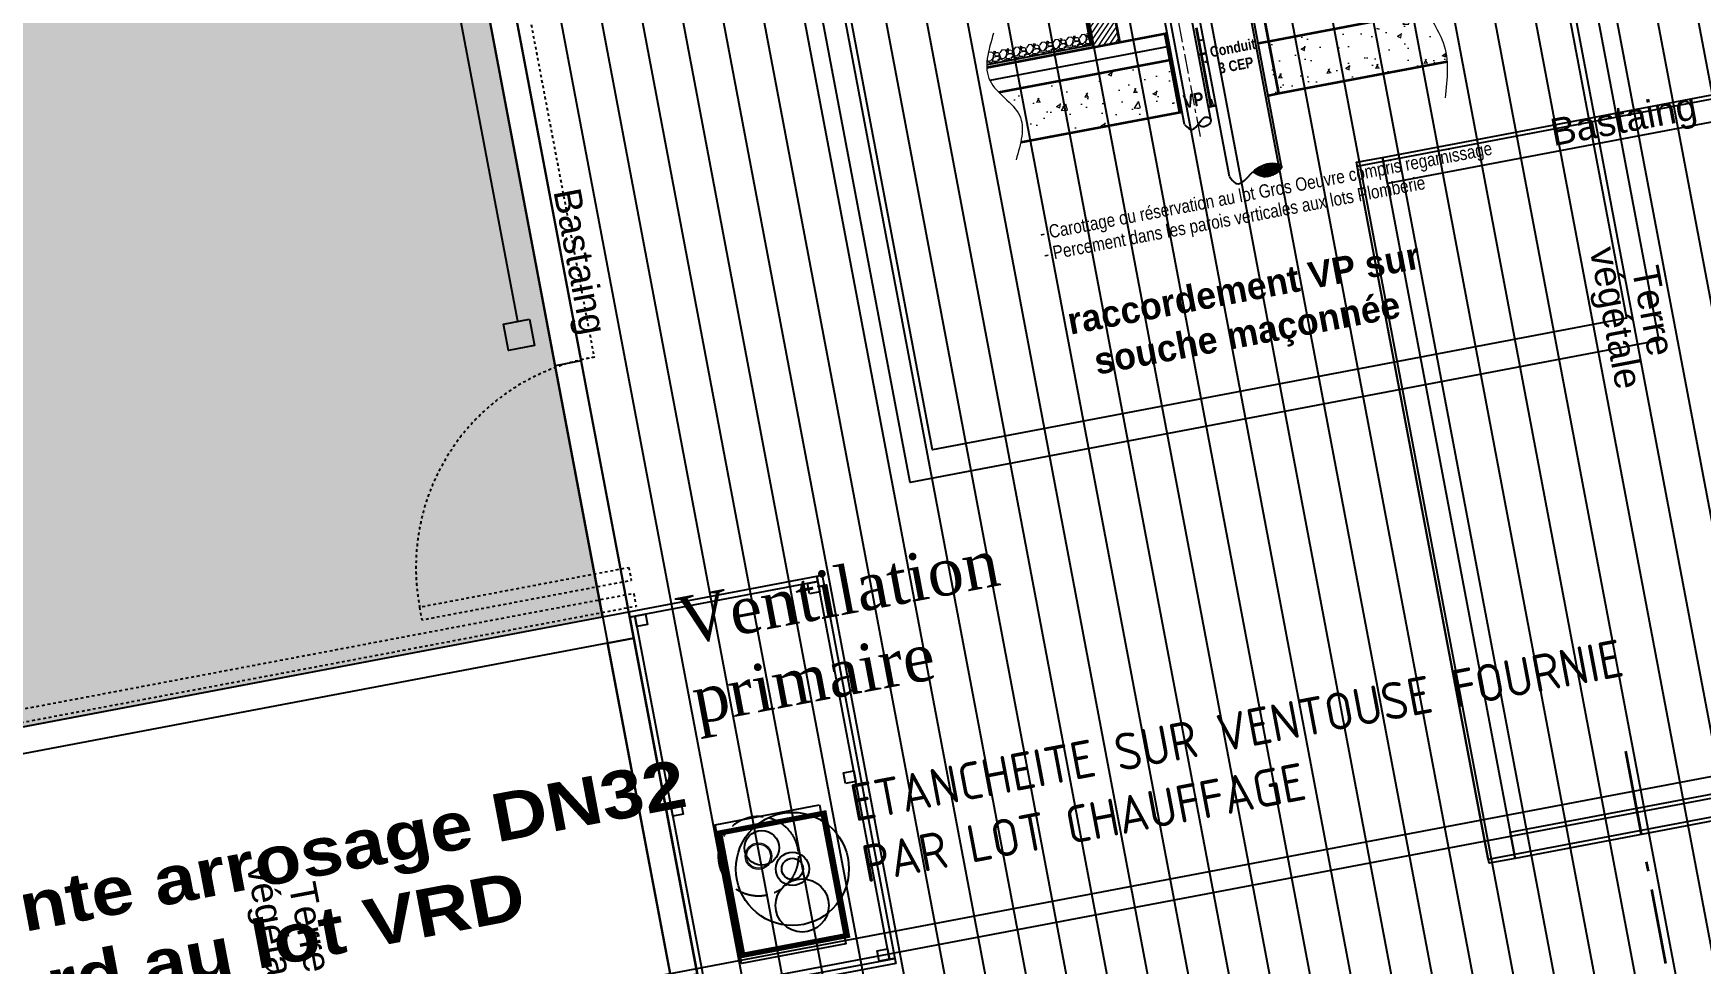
# Model space of a CAD drawing. Header units: centimetres. Extents: x 187368 to 251255, y -383447 to -322514.
# Drawn here: x 217798 to 224065, y -349579 to -346085 of the extents above; entities that cross this region are included whole.
import ezdxf
from ezdxf.enums import TextEntityAlignment as Align

# ---------------------------------------------------------------- set-up
doc = ezdxf.new("R2010")
doc.units = ezdxf.units.CM
for name, pattern in [('AXES_D7', [4, 2.5, -0.5, 0.5, -0.5]), ('prelem_euev', [2, 1.25, -0.25, 0.25, -0.25]), ('Style de ligne -1', [0.41664, 0.20828, -0.20836]), ('Style de ligne -6', [1.04164, 0.625, -0.20828, 0.06943, -0.13893])]:
    doc.linetypes.add(name, pattern=pattern)
doc.layers.get('0').update_dxf_attribs({"color": 252})
for name, color, linetype in [('3-BAT C-Niveau 2', 252, 'Continuous'), ('prlm-EAU-EF', 161, 'Continuous'), ('prlm-EAU-EUEV', 25, 'Continuous'), ('prlm-MOD-PB', 123, 'Continuous')]:
    doc.layers.add(name, color=color, linetype=linetype)
doc.layers.add('prlm-ZEROPLOT', color=254, linetype='Continuous', plot=False)
doc.styles.add('ARIAL_NARROW', font='ARIALN.TTF', dxfattribs={"height": 15})
doc.styles.add('Helvetica', font='arial.ttf')
doc.styles.add('prlm-COMIC', font='comic.ttf', dxfattribs={"height": 20})
doc.styles.add('prlm-eau-ef', font='ariblk.ttf', dxfattribs={"height": 18})
doc.styles.add('prlm-eau-euev', font='pala.ttf', dxfattribs={"height": 18})
doc.styles.get("Standard").update_dxf_attribs({"font": 'isocp.shx', "height": 100})
doc.linetypes.add('ISOLATION', pattern='A,0.00254,-2.54,[134,ltypeshp.shx,S=2.54,R=0,X=-2.54,Y=0],-5.08,[134,ltypeshp.shx,S=2.54,R=180,X=2.54,Y=0],-2.54', length=10.16254)

# ---------------------------------------------------------------- blocks, each defined once
blk = doc.blocks.new('Groupe-192-1')
at = {"linetype": 'Continuous', "flags": 128}
for points in [[(15806.1, -46162.49), (15731.67, -46176.59), (15731.3, -46174.62), (15805.73, -46160.53)], [(15853.26, -46422.25), (15804.14, -46162.86), (15806.1, -46162.49), (15855.22, -46421.88)], [(15800.54, -46167.62), (15799.79, -46163.69), (15803.72, -46162.94), (15804.47, -46166.87)], [(15779.21, -46438.31), (15769.39, -46440.17), (15719.52, -46176.85), (15729.34, -46174.99)], [(15779.21, -46438.31), (15729.34, -46174.99), (15731.31, -46174.62), (15781.18, -46437.94)], [(15778.93, -46436.84), (15633.52, -46464.38), (15584.21, -46204), (15729.62, -46176.47)], [(15719.52, -46176.85), (15721.38, -46186.68), (15595.62, -46210.49), (15593.75, -46200.67)], [(15732.44, -46180.6), (15731.7, -46176.67), (15735.63, -46175.92), (15736.37, -46179.85)], [(15643.62, -46463.99), (15633.8, -46465.85), (15583.93, -46202.53), (15593.75, -46200.67)], [(15810.55, -46218.22), (15809.8, -46214.29), (15813.73, -46213.55), (15814.48, -46217.48)], [(15742.02, -46231.2), (15741.28, -46227.27), (15745.21, -46226.52), (15745.95, -46230.45)], [(15822.66, -46282.18), (15821.92, -46278.25), (15825.85, -46277.51), (15826.59, -46281.44)], [(15754.14, -46295.16), (15753.39, -46291.23), (15757.32, -46290.49), (15758.07, -46294.42)], [(15837.05, -46358.15), (15836.3, -46354.22), (15840.23, -46353.48), (15840.98, -46357.41)], [(15768.52, -46371.13), (15767.78, -46367.2), (15771.71, -46366.45), (15772.45, -46370.38)], [(15848.92, -46423.07), (15848.17, -46419.14), (15852.1, -46418.4), (15852.85, -46422.33)], [(15855.1, -46423.94), (15781.18, -46437.94), (15780.81, -46435.97), (15854.73, -46421.97)], [(15767.53, -46430.35), (15769.39, -46440.17), (15643.62, -46463.99), (15641.76, -46454.16)], [(15780.81, -46435.97), (15780.06, -46432.04), (15783.99, -46431.3), (15784.74, -46435.23)]]:
    blk.add_lwpolyline(points, close=True, dxfattribs=at)
blk = doc.blocks.new('Groupe-221-1')
at = {"linetype": 'Continuous', "flags": 128}
for points in [[(15381.56, -46359.93), (15310.81, -46373.33), (15310.44, -46371.37), (15381.18, -46357.97)], [(15378.37, -46364.61), (15377.63, -46360.68), (15381.56, -46359.93), (15382.3, -46363.86)], [(15408.44, -46501.91), (15381.18, -46357.97), (15383.15, -46357.6), (15410.41, -46501.54)], [(15010.71, -46428.19), (15310.45, -46371.42), (15312.31, -46381.25), (15012.57, -46438.01)], [(15337.7, -46515.31), (15310.81, -46373.33), (15312.78, -46372.96), (15339.67, -46514.94)], [(15313.52, -46376.89), (15312.78, -46372.96), (15316.71, -46372.22), (15317.45, -46376.15)], [(15302.49, -46383.11), (15312.31, -46381.25), (15336.22, -46507.5), (15326.4, -46509.36)], [(15391.86, -46435.84), (15391.12, -46431.91), (15395.05, -46431.17), (15395.79, -46435.1)], [(15327.01, -46448.12), (15326.27, -46444.19), (15330.2, -46443.45), (15330.94, -46447.38)], [(15404.51, -46502.66), (15403.77, -46498.73), (15407.7, -46497.98), (15408.44, -46501.91)], [(15410.78, -46503.51), (15338.07, -46517.28), (15337.7, -46515.31), (15410.41, -46501.54)]]:
    blk.add_lwpolyline(points, close=True, dxfattribs=at)
blk = doc.blocks.new('Groupe-226-1')
at = {"linetype": 'Style de ligne -6', "lineweight": 35, "ltscale": 50.8}
blk.add_line((15685.06, -46423.7), (15700.15, -46503.52), dxfattribs=at)
blk = doc.blocks.new('Groupe-228-1')
at = {"linetype": 'Continuous', "flags": 128}
blk.add_lwpolyline([(15268.74, -46262.34), (15231.06, -46063.38), (16039.69, -45910.24), (16236.11, -46944.76), (15278.14, -47126.18), (15195.34, -46691.65)], dxfattribs=at)
blk.add_lwpolyline([(15273.16, -46261.5), (15275.02, -46271.33), (15265.2, -46273.19), (15263.34, -46263.36)], close=True, dxfattribs=at)
blk = doc.blocks.new('A$C4AA626CF')
at = {"layer": 'prlm-MOD-PB', "lineweight": 13}
h = blk.add_hatch(dxfattribs=at)
h.set_pattern_fill('ANSI31', color=0, scale=0.5, style=0)
h.set_pattern_definition([(45, (-344.5665, 738.1797), (-1.122532, 1.122532), [])])
h.paths.add_polyline_path([(-45.11, 186.59), (-45.11, 186.59), (-45.11, 185.34), (-35.11, 185.34), (-35.11, 217.79), (-45.11, 217.79)])
h.paths.add_polyline_path([(-45.11, 147.79), (-35.11, 147.79), (-35.11, 171.84), (-45.11, 171.84), (-45.11, 170.59), (-45.11, 170.59)])
h.paths.add_polyline_path([(43.49, 186.47), (38.36, 186.22), (37.35, 184.47), (36.34, 186.22), (33.49, 186.47), (33.49, 148.04), (43.49, 148.04)])
h.paths.add_polyline_path([(43.49, 218.04), (33.49, 218.04), (33.49, 186.1), (36.34, 185.85), (37.35, 184.47), (38.36, 186.22), (43.49, 186.47)])
at = {"layer": 'prlm-MOD-PB'}
h = blk.add_hatch(color=0, dxfattribs=at)
edge = h.paths.add_edge_path()
edge.add_spline(control_points=[(80.27, 147.79), (80.27, 147.79), (80.4, 148.45), (80.48, 148.79)], knot_values=[13.340226, 13.340226, 13.340226, 13.340226, 14.376006, 14.376006, 14.376006, 14.376006], degree=3, periodic=0)
edge.add_line((80.48, 148.79), (44.49, 148.79))
edge.add_line((44.49, 148.79), (44.49, 157.79))
edge.add_line((44.49, 157.79), (43.49, 157.79))
edge.add_line((43.49, 157.79), (43.49, 147.79))
edge.add_line((43.49, 147.79), (80.27, 147.79))
edge = h.paths.add_edge_path()
edge.add_spline(control_points=[(-85.77, 148.79), (-85.84, 148.45), (-85.91, 148.12), (-85.96, 147.79)], knot_values=[11.371704, 11.371704, 11.371704, 11.371704, 12.418282, 12.418282, 12.418282, 12.418282], degree=3, periodic=0)
edge.add_line((-85.96, 147.79), (-45.11, 147.79))
edge.add_line((-45.11, 147.79), (-45.11, 157.79))
edge.add_line((-45.11, 157.79), (-46.11, 157.79))
edge.add_line((-46.11, 157.79), (-46.11, 148.79))
edge.add_line((-46.11, 148.79), (-85.77, 148.79))
at = {"layer": 'prlm-MOD-PB', "lineweight": 13}
h = blk.add_hatch(dxfattribs=at)
h.set_pattern_fill('AR-CONC', color=0, scale=0.1, style=0)
h.set_pattern_definition([(50, (-344.566, 738.18), (18.21847, -1.5939), [1.905, -20.955]), (355, (-344.566, 738.18), (-3.5243, 19.10566), [1.524, -16.764]), (100.451, (-343.048, 738.047), (14.69425, 17.51167), [1.619, -17.809]), (46.1842, (-344.566, 743.26), (27.1079, -4.2042), [2.8575, -31.4325]), (96.6356, (-342.308, 742.91), (23.7404, 24.7426), [2.4285, -26.7135]), (351.184, (-344.566, 743.26), (23.7405, 24.7425), [2.286, -25.146]), (21, (-342.026, 741.99), (15.1615, -10.22655), [1.905, -20.955]), (326, (-342.026, 741.99), (6.1802, 18.4188), [1.524, -16.764]), (71.4514, (-340.763, 741.138), (21.34165, 8.1923), [1.619, -17.809]), (37.5, (-344.5665, 738.18), (0.30886, 8.455504), [0, -16.5608, 0, -17.018, 0, -16.8275]), (7.5, (-344.5665, 738.18), (6.68197, 10.01806), [0, -9.7028, 0, -16.1798, 0, -6.4135]), (327.5, (-350.231, 738.18), (13.55906, -0.572874), [0, -6.35, 0, -19.812, 0, -26.289]), (317.5, (-352.771, 738.18), (14.81292, 2.54265), [0, -8.255, 0, -13.1572, 0, -18.669])])
edge = h.paths.add_edge_path()
edge.add_spline(control_points=[(-83.25, 137.79), (-81.04, 134.52), (-75.5, 128.39), (-77.21, 121.29), (-78.66, 117.79)], knot_values=[23.53148, 23.53148, 23.53148, 23.53148, 34.975654, 45.642857, 45.642857, 45.642857, 45.642857], degree=3, periodic=0)
edge.add_line((-78.66, 117.79), (-17.9, 117.79))
edge.add_line((-17.9, 117.79), (-17.9, 137.79))
edge.add_line((-17.9, 137.79), (-83.25, 137.79))
edge = h.paths.add_edge_path()
edge.add_spline(control_points=[(84.42, 117.79), (84.7, 120.21), (84.77, 126.95), (81.73, 133.55), (80.63, 137.79)], knot_values=[24.753741, 24.753741, 24.753741, 24.753741, 32.121761, 45.328113, 45.328113, 45.328113, 45.328113], degree=3, periodic=0)
edge.add_line((80.63, 137.79), (19.89, 137.79))
edge.add_line((19.89, 137.79), (19.89, 117.79))
edge.add_line((19.89, 117.79), (84.42, 117.79))
h.paths.add_polyline_path([(16, 137.79), (16, 117.79), (19.89, 117.79), (19.89, 137.79)])
h.paths.add_polyline_path([(-4, 117.79), (-4, 137.79), (-5.9, 137.79), (-5.9, 117.79)])
at = {"layer": 'prlm-MOD-PB', "ltscale": 0.01}
h = blk.add_hatch(dxfattribs=at)
h.set_pattern_fill('ANSI31', color=0, scale=5.6, style=0)
h.set_pattern_definition([(45, (-277.81906, 133.5033), (-0.4949747, 0.4949747), [])])
edge = h.paths.add_edge_path()
edge.add_spline(control_points=[(5.09, 90.64), (6.46, 91.49), (10.58, 93.48), (19.34, 90.97), (9.66, 86.39), (6.58, 89.26), (5.09, 90.64)], knot_values=[124.614562, 124.614562, 124.614562, 124.614562, 163.262561, 229.002539, 292.21435, 351.438584, 351.438584, 351.438584, 351.438584], degree=3, periodic=0)
at = {"layer": 'prlm-MOD-PB', "color": 0, "lineweight": 35}
for p, q in [((-45.11, 147.79), (-45.11, 172.34)), ((-35.11, 147.79), (-35.11, 172.34)), ((-85.96, 147.79), (-16.9, 147.79)), ((-17.9, 147.79), (-17.9, 117.79)), ((-5.9, 147.79), (-5.9, 117.79)), ((19.89, 147.79), (19.89, 117.79)), ((-83.25, 137.79), (-16.9, 137.79)), ((-6.9, 137.79), (-4, 137.79)), ((16, 137.79), (20.89, 137.79)), ((20.89, 137.79), (80.63, 137.79)), ((-78.66, 117.79), (-16.9, 117.79)), ((-6.9, 117.79), (-4, 117.79)), ((16, 117.79), (20.89, 117.79)), ((20.89, 117.79), (84.42, 117.79))]:
    blk.add_line(p, q, dxfattribs=at)
at = {"layer": 'prlm-MOD-PB', "color": 0, "lineweight": 13}
for p, q in [((-85.29, 150.58), (-85.08, 150.07)), ((-84.14, 153.29), (-84.4, 153.05)), ((-83.02, 153.07), (-84.24, 153.17)), ((-83.95, 150.06), (-82.83, 150.92)), ((-83.35, 150.17), (-82.44, 151.19)), ((-82.49, 152.15), (-83.05, 153.07)), ((-82.88, 150.93), (-82.47, 152.2)), ((-82.54, 153.01), (-82.34, 152.5)), ((-82.44, 151.19), (-81.12, 151.19)), ((-82.07, 153.22), (-82.43, 153.07)), ((-81.83, 152.56), (-82.34, 152.05)), ((-82.34, 152.05), (-81.93, 151.44)), ((-82.33, 152.51), (-81.57, 152.97)), ((-81.57, 152.96), (-82.18, 153.17)), ((-82.07, 151.46), (-80.8, 151.31)), ((-80.91, 152.42), (-81.93, 152.57)), ((-81.16, 151.21), (-80.5, 150.75)), ((-80.36, 152.01), (-80.77, 152.36)), ((-80.71, 151.19), (-80.46, 151.64)), ((-80.46, 150.73), (-80.66, 150.02)), ((-80.35, 152.14), (-80.41, 151.08)), ((-80.41, 151.74), (-80.41, 152.05)), ((-80.41, 151.04), (-80, 150.07)), ((-79.06, 153.29), (-80.14, 152.3)), ((-77.94, 153.07), (-79.16, 153.17)), ((-78.87, 150.06), (-77.75, 150.92)), ((-78.27, 150.17), (-77.36, 151.19)), ((-77.41, 152.15), (-77.97, 153.07)), ((-77.8, 150.93), (-77.39, 152.2)), ((-77.46, 153.01), (-77.26, 152.5)), ((-77.36, 151.19), (-76.04, 151.19)), ((-76.99, 153.22), (-77.35, 153.07)), ((-76.75, 152.56), (-77.26, 152.05)), ((-77.26, 152.05), (-76.85, 151.44)), ((-77.25, 152.51), (-76.49, 152.97)), ((-76.49, 152.96), (-77.1, 153.17)), ((-76.99, 151.46), (-75.72, 151.31)), ((-75.83, 152.42), (-76.85, 152.57)), ((-76.08, 151.21), (-75.42, 150.75)), ((-75.28, 152.01), (-75.69, 152.36)), ((-75.63, 151.19), (-75.38, 151.64)), ((-75.38, 150.73), (-75.58, 150.02)), ((-75.27, 152.15), (-75.33, 151.08)), ((-75.33, 151.74), (-75.33, 152.05)), ((-75.33, 151.04), (-74.92, 150.07)), ((-73.98, 153.29), (-75.06, 152.3)), ((-72.86, 153.07), (-74.08, 153.17)), ((-73.79, 150.06), (-72.67, 150.92)), ((-73.19, 150.17), (-72.28, 151.19)), ((-72.33, 152.15), (-72.89, 153.07)), ((-72.72, 150.93), (-72.31, 152.2)), ((-72.38, 153.01), (-72.18, 152.5)), ((-72.28, 151.19), (-70.96, 151.19)), ((-71.91, 153.22), (-72.27, 153.07)), ((-71.67, 152.56), (-72.18, 152.05)), ((-72.18, 152.05), (-71.77, 151.44)), ((-72.17, 152.51), (-71.41, 152.97)), ((-71.41, 152.96), (-72.02, 153.17)), ((-71.91, 151.46), (-70.64, 151.31)), ((-70.75, 152.42), (-71.77, 152.57)), ((-71, 151.21), (-70.34, 150.75)), ((-70.2, 152.01), (-70.61, 152.37)), ((-70.55, 151.19), (-70.3, 151.64)), ((-70.3, 150.73), (-70.5, 150.02)), ((-70.19, 152.15), (-70.25, 151.08)), ((-70.25, 151.74), (-70.25, 152.05)), ((-70.25, 151.04), (-69.84, 150.07)), ((-68.9, 153.29), (-69.98, 152.3)), ((-67.78, 153.07), (-69, 153.17)), ((-68.7, 150.06), (-67.59, 150.92)), ((-68.11, 150.17), (-67.2, 151.19)), ((-67.25, 152.15), (-67.81, 153.07)), ((-67.64, 150.93), (-67.23, 152.2)), ((-67.3, 153.01), (-67.1, 152.5)), ((-67.2, 151.19), (-65.88, 151.19)), ((-66.83, 153.22), (-67.19, 153.07)), ((-66.59, 152.56), (-67.1, 152.05)), ((-67.1, 152.05), (-66.69, 151.44)), ((-67.09, 152.51), (-66.33, 152.97)), ((-66.33, 152.96), (-66.94, 153.17)), ((-66.83, 151.46), (-65.56, 151.31)), ((-65.67, 152.42), (-66.69, 152.57)), ((-65.92, 151.21), (-65.26, 150.75)), ((-65.12, 152.01), (-65.53, 152.37)), ((-65.47, 151.18), (-65.22, 151.64)), ((-65.22, 150.73), (-65.42, 150.02)), ((-65.11, 152.15), (-65.17, 151.08)), ((-65.17, 151.74), (-65.17, 152.05)), ((-65.17, 151.04), (-64.76, 150.08)), ((-63.82, 153.29), (-64.9, 152.3)), ((-62.7, 153.07), (-63.92, 153.17)), ((-63.62, 150.06), (-62.51, 150.92)), ((-63.03, 150.17), (-62.12, 151.19)), ((-62.17, 152.15), (-62.73, 153.07)), ((-62.56, 150.93), (-62.15, 152.2)), ((-62.22, 153.01), (-62.02, 152.5)), ((-62.12, 151.19), (-60.8, 151.19)), ((-61.75, 153.22), (-62.11, 153.07)), ((-61.51, 152.56), (-62.02, 152.05)), ((-62.02, 152.05), (-61.61, 151.44)), ((-62.01, 152.51), (-61.25, 152.97)), ((-61.25, 152.96), (-61.86, 153.17)), ((-61.75, 151.46), (-60.48, 151.31)), ((-60.59, 152.42), (-61.61, 152.57)), ((-60.84, 151.21), (-60.18, 150.75)), ((-60.04, 152.01), (-60.45, 152.37)), ((-60.39, 151.18), (-60.14, 151.64)), ((-60.14, 150.73), (-60.34, 150.02)), ((-60.03, 152.15), (-60.09, 151.08)), ((-60.09, 151.74), (-60.09, 152.05)), ((-60.09, 151.04), (-59.68, 150.08)), ((-58.74, 153.29), (-59.82, 152.3)), ((-57.62, 153.07), (-58.84, 153.17)), ((-58.54, 150.06), (-57.43, 150.92)), ((-57.95, 150.17), (-57.04, 151.19)), ((-57.09, 152.15), (-57.65, 153.07)), ((-57.48, 150.94), (-57.07, 152.21)), ((-57.14, 153.01), (-56.94, 152.5)), ((-57.04, 151.19), (-55.72, 151.19)), ((-56.67, 153.22), (-57.03, 153.07)), ((-56.43, 152.56), (-56.94, 152.05)), ((-56.94, 152.05), (-56.53, 151.44)), ((-56.93, 152.51), (-56.17, 152.97)), ((-56.17, 152.96), (-56.78, 153.17)), ((-56.67, 151.46), (-55.4, 151.31)), ((-55.51, 152.42), (-56.53, 152.57)), ((-55.76, 151.21), (-55.1, 150.75)), ((-54.96, 152.01), (-55.37, 152.37)), ((-55.32, 151.18), (-55.06, 151.64)), ((-55.06, 150.73), (-55.26, 150.02)), ((-54.95, 152.15), (-55.01, 151.08)), ((-55.01, 151.74), (-55.01, 152.05)), ((-55.01, 151.04), (-54.6, 150.08)), ((-53.66, 153.29), (-54.74, 152.3)), ((-52.54, 153.07), (-53.76, 153.17)), ((-53.46, 150.06), (-52.35, 150.92)), ((-52.87, 150.17), (-51.96, 151.19)), ((-52.01, 152.15), (-52.57, 153.07)), ((-52.4, 150.94), (-51.99, 152.21)), ((-52.06, 153.01), (-51.86, 152.5)), ((-51.96, 151.19), (-50.64, 151.19)), ((-51.59, 153.22), (-51.95, 153.07)), ((-51.35, 152.56), (-51.86, 152.05)), ((-51.86, 152.05), (-51.45, 151.44)), ((-51.85, 152.51), (-51.09, 152.97)), ((-51.09, 152.96), (-51.7, 153.17)), ((-51.59, 151.46), (-50.32, 151.31)), ((-50.43, 152.42), (-51.45, 152.57)), ((-50.68, 151.21), (-50.02, 150.75)), ((-49.88, 152.01), (-50.29, 152.37)), ((-50.24, 151.18), (-49.98, 151.64)), ((-49.98, 150.73), (-50.18, 150.02)), ((-49.87, 152.15), (-49.93, 151.08)), ((-49.93, 151.74), (-49.93, 152.05)), ((-49.93, 151.04), (-49.52, 150.08)), ((-48.58, 153.29), (-49.66, 152.3)), ((-47.46, 153.07), (-48.68, 153.17)), ((-48.38, 150.06), (-47.27, 150.92)), ((-47.79, 150.17), (-46.88, 151.19)), ((-46.93, 152.15), (-47.49, 153.07)), ((-47.32, 150.94), (-46.91, 152.21)), ((-46.98, 153.01), (-46.78, 152.5)), ((-46.88, 151.19), (-46.11, 151.19)), ((-46.51, 153.22), (-46.86, 153.07)), ((-46.27, 152.56), (-46.78, 152.05)), ((-46.78, 152.05), (-46.37, 151.44)), ((-46.77, 152.51), (-46.11, 152.9)), ((-46.11, 153), (-46.62, 153.17)), ((-46.51, 151.46), (-46.11, 151.41)), ((-46.11, 152.53), (-46.37, 152.57)), ((-85.44, 149.85), (-84.62, 149.54)), ((-84.99, 150.07), (-83.93, 150.02)), ((-84.67, 149.56), (-84.37, 148.9)), ((-84.41, 148.79), (-84.4, 148.82)), ((-83.15, 149.38), (-84.12, 149.28)), ((-84.02, 148.87), (-83.87, 149.28)), ((-83.91, 148.79), (-83.99, 148.87)), ((-83, 149.56), (-83.35, 150.17)), ((-81.9, 149.47), (-83.17, 149.57)), ((-81.9, 149.47), (-83.17, 149.57)), ((-81.87, 149.15), (-82.89, 149.41)), ((-81.87, 148.86), (-81.93, 148.79)), ((-81.83, 148.91), (-81.88, 149.16)), ((-81.57, 148.9), (-81.53, 148.79)), ((-81.55, 148.85), (-81.24, 149.56)), ((-80.45, 150.14), (-81.52, 149.58)), ((-81.31, 149.58), (-80.5, 149.83)), ((-80.36, 149.85), (-79.54, 149.54)), ((-79.91, 150.07), (-78.85, 150.02)), ((-79.59, 149.56), (-79.29, 148.9)), ((-79.33, 148.79), (-79.32, 148.82)), ((-78.07, 149.38), (-79.04, 149.28)), ((-78.94, 148.87), (-78.79, 149.28)), ((-78.83, 148.79), (-78.91, 148.87)), ((-77.92, 149.56), (-78.27, 150.17)), ((-76.82, 149.47), (-78.09, 149.57)), ((-76.82, 149.47), (-78.09, 149.57)), ((-76.79, 149.15), (-77.81, 149.41)), ((-76.79, 148.86), (-76.85, 148.79)), ((-76.75, 148.91), (-76.8, 149.16)), ((-76.49, 148.9), (-76.45, 148.79)), ((-76.47, 148.85), (-76.16, 149.56)), ((-75.37, 150.14), (-76.44, 149.58)), ((-76.23, 149.58), (-75.42, 149.83)), ((-75.28, 149.85), (-74.46, 149.54)), ((-74.83, 150.07), (-73.77, 150.02)), ((-74.51, 149.56), (-74.21, 148.9)), ((-74.25, 148.79), (-74.24, 148.81)), ((-72.99, 149.38), (-73.96, 149.28)), ((-73.86, 148.87), (-73.71, 149.28)), ((-73.75, 148.79), (-73.83, 148.87)), ((-72.84, 149.56), (-73.19, 150.17)), ((-71.74, 149.47), (-73.01, 149.57)), ((-71.74, 149.47), (-73.01, 149.57)), ((-71.71, 149.15), (-72.73, 149.41)), ((-71.71, 148.86), (-71.77, 148.79)), ((-71.67, 148.91), (-71.72, 149.16)), ((-71.42, 148.9), (-71.37, 148.79)), ((-71.39, 148.85), (-71.08, 149.56)), ((-70.29, 150.14), (-71.36, 149.58)), ((-71.15, 149.58), (-70.34, 149.83)), ((-70.2, 149.85), (-69.38, 149.54)), ((-69.75, 150.07), (-68.69, 150.02)), ((-69.43, 149.56), (-69.13, 148.9)), ((-69.17, 148.79), (-69.16, 148.81)), ((-67.92, 149.38), (-68.88, 149.28)), ((-68.78, 148.87), (-68.63, 149.28)), ((-68.67, 148.79), (-68.75, 148.87)), ((-67.76, 149.56), (-68.11, 150.17)), ((-66.66, 149.47), (-67.93, 149.57)), ((-66.66, 149.47), (-67.93, 149.57)), ((-66.63, 149.15), (-67.65, 149.41)), ((-66.63, 148.86), (-66.69, 148.79)), ((-66.59, 148.91), (-66.64, 149.17)), ((-66.34, 148.9), (-66.29, 148.79)), ((-66.31, 148.85), (-66, 149.56)), ((-65.21, 150.14), (-66.28, 149.58)), ((-66.07, 149.58), (-65.26, 149.83)), ((-65.12, 149.85), (-64.3, 149.54)), ((-64.67, 150.07), (-63.61, 150.02)), ((-64.35, 149.56), (-64.05, 148.9)), ((-64.09, 148.79), (-64.08, 148.81)), ((-62.84, 149.38), (-63.8, 149.28)), ((-63.7, 148.87), (-63.55, 149.28)), ((-63.59, 148.79), (-63.67, 148.87)), ((-62.68, 149.56), (-63.03, 150.17)), ((-61.58, 149.47), (-62.85, 149.57)), ((-61.58, 149.47), (-62.85, 149.57)), ((-61.55, 149.15), (-62.57, 149.41)), ((-61.55, 148.86), (-61.61, 148.79)), ((-61.51, 148.91), (-61.56, 149.17)), ((-61.26, 148.9), (-61.21, 148.79)), ((-61.23, 148.85), (-60.92, 149.56)), ((-60.13, 150.14), (-61.2, 149.58)), ((-60.99, 149.58), (-60.18, 149.83)), ((-60.04, 149.85), (-59.23, 149.54)), ((-59.59, 150.07), (-58.53, 150.02)), ((-59.27, 149.56), (-58.97, 148.9)), ((-59.01, 148.79), (-59, 148.81)), ((-57.76, 149.38), (-58.72, 149.28)), ((-58.62, 148.87), (-58.47, 149.28)), ((-58.51, 148.79), (-58.59, 148.87)), ((-57.6, 149.56), (-57.95, 150.17)), ((-56.5, 149.47), (-57.77, 149.57)), ((-56.5, 149.47), (-57.77, 149.57)), ((-56.47, 149.15), (-57.49, 149.41)), ((-56.47, 148.86), (-56.53, 148.79)), ((-56.43, 148.91), (-56.48, 149.17)), ((-56.18, 148.9), (-56.13, 148.79)), ((-56.15, 148.85), (-55.84, 149.56)), ((-55.05, 150.14), (-56.12, 149.58)), ((-55.91, 149.58), (-55.1, 149.83)), ((-54.96, 149.85), (-54.15, 149.54)), ((-54.51, 150.07), (-53.45, 150.02)), ((-54.19, 149.56), (-53.89, 148.9)), ((-53.93, 148.79), (-53.92, 148.81)), ((-52.68, 149.38), (-53.64, 149.28)), ((-53.54, 148.87), (-53.39, 149.28)), ((-53.43, 148.79), (-53.51, 148.87)), ((-52.52, 149.56), (-52.87, 150.17)), ((-51.42, 149.47), (-52.69, 149.57)), ((-51.42, 149.47), (-52.69, 149.57)), ((-51.39, 149.15), (-52.41, 149.41)), ((-51.39, 148.86), (-51.45, 148.79)), ((-51.35, 148.91), (-51.4, 149.17)), ((-51.1, 148.9), (-51.05, 148.79)), ((-51.07, 148.85), (-50.76, 149.56)), ((-49.97, 150.14), (-51.04, 149.58)), ((-50.83, 149.58), (-50.02, 149.83)), ((-49.88, 149.85), (-49.07, 149.54)), ((-49.43, 150.07), (-48.37, 150.02)), ((-49.11, 149.56), (-48.81, 148.9)), ((-48.85, 148.79), (-48.84, 148.81)), ((-47.6, 149.38), (-48.56, 149.28)), ((-48.46, 148.87), (-48.31, 149.28)), ((-48.35, 148.79), (-48.43, 148.87)), ((-47.44, 149.56), (-47.79, 150.17)), ((-46.34, 149.47), (-47.61, 149.57)), ((-46.34, 149.47), (-47.61, 149.57)), ((-46.31, 149.15), (-47.33, 149.41)), ((-46.31, 148.86), (-46.37, 148.79)), ((-46.27, 148.91), (-46.32, 149.17))]:
    blk.add_line(p, q, dxfattribs=at)
at = {"layer": 'prlm-MOD-PB', "color": 0}
for points in [[(-143.2, 492.53), (143.2, 492.53), (143.2, 0), (-143.2, 0)], [(-132.7, 482.04), (132.7, 482.04), (132.7, 10.49), (-132.7, 10.49)]]:
    blk.add_lwpolyline(points, close=True, dxfattribs=at)
for points in [[(-4, 90.62), (-4, 415.99)], [(16, 90.64), (16, 415.99)], [(-45.11, 157.79), (-46.11, 157.79), (-46.11, 148.79), (-85.77, 148.79)], [(-16.9, 112.89), (-16.9, 159.92)], [(-6.9, 112.89), (-6.9, 159.92)]]:
    blk.add_lwpolyline(points, dxfattribs=at)
at = {"layer": 'prlm-MOD-PB', "color": 0, "linetype": 'AXES_D7', "lineweight": 9, "ltscale": 3}
blk.add_lwpolyline([(-11.9, 107.39), (-11.9, 168.59, 0.414214), (-21.9, 178.59), (-48.97, 178.59)], format="xyb", dxfattribs=at)
at = {"layer": 'prlm-MOD-PB', "color": 0, "linetype": 'ISOLATION', "ltscale": 0.5}
for points in [[(-17.9, 142.79), (-85.77, 142.79)], [(-4, 142.79), (-5.38, 142.79)]]:
    blk.add_lwpolyline(points, dxfattribs=at)
at = {"layer": 'prlm-MOD-PB', "color": 0, "lineweight": 13}
for points in [[(-81.04, 160.01), (-85.71, 142.57), (-77.25, 127.91), (-81.62, 111.61)], [(85.33, 161.68), (79.93, 141.53), (84.35, 125.02), (81.16, 104.49)]]:
    blk.add_spline(points, degree=3, dxfattribs=at)
at = {"layer": 'prlm-MOD-PB', "color": 0}
for points in [[(-16.9, 112.89), (-14.49, 110.49), (-7.93, 114.01), (-6.9, 112.89), (-10.37, 110.77), (-11.78, 112.19)], [(-4, 90.62), (-2.08, 87.6), (9.69, 92.48), (16, 90.62), (10.31, 87.85), (5.09, 90.64)]]:
    blk.add_spline(points, degree=3, dxfattribs=at)
at = {"layer": 'prlm-MOD-PB', "color": 0, "style": 'ARIAL_NARROW'}
blk.add_text('- Carottage ou réservation au lot Gros Oeuvre compris regarnissage', height=5, dxfattribs=at).set_placement((94.91, 82.77), align=Align.MIDDLE_RIGHT)
blk.add_text('- Percement dans les parois verticales aux lots Plomberie ', height=5, dxfattribs=at).set_placement((-77.98, 74.77), align=Align.MIDDLE_LEFT)
at = {"layer": 'prlm-MOD-PB', "color": 0, "ltscale": 0.01, "attachment_point": 5}
for s, insert, char_height, width, style in [('{\\fArial Narrow|b1|i0|c0|p34;Conduit\\P3 CEP}', (6.22, 134.48), 4, 21.6087, 'ARIAL_NARROW'), ('{\\fArial Narrow|b1|i0|c0|p34;VP}', (-11.9, 121.29), 5, 110.9356, 'ARIAL_NARROW'), ('{\\fComic Sans MS|b1|i0|c0|p66; raccordement VP sur souche maçonnée}', (-8.41, 38.46), 10, 170.6097, 'prlm-COMIC')]:
    blk.add_mtext(s, dxfattribs=dict(at, insert=insert, char_height=char_height, width=width, style=style))
blk = doc.blocks.new('xi.vp')
at = {"layer": 'prlm-EAU-EUEV', "lineweight": 5}
h = blk.add_hatch(color=0, dxfattribs=at)
h.paths.add_polyline_path([(5, 0, 1), (-5, 0, 1)])
h.paths.add_polyline_path([(4.5, 0, 1), (-4.5, 0, 1)], flags=16)
at = {"layer": 'prlm-EAU-EUEV', "color": 0, "lineweight": 5}
for radius in [5, 4.5]:
    blk.add_circle((0, 0), radius, dxfattribs=at)
at = {"layer": 'prlm-ZEROPLOT', "linetype": 'prelem_euev', "ltscale": 10}
blk.add_circle((0, 0), 15, dxfattribs=at)
blk = doc.blocks.new('xi.vpmod')
at = {"layer": 'prlm-MOD-PB', "lineweight": 5}
h = blk.add_hatch(color=0, dxfattribs=at)
h.paths.add_polyline_path([(5, 0, 1), (-5, 0, 1)])
h.paths.add_polyline_path([(4.5, 0, 1), (-4.5, 0, 1)], flags=16)
at = {"layer": 'prlm-MOD-PB', "color": 0, "lineweight": 5}
for radius in [5, 4.5]:
    blk.add_circle((0, 0), radius, dxfattribs=at)
at = {"layer": 'prlm-ZEROPLOT', "linetype": 'prelem_euev', "ltscale": 10}
blk.add_circle((0, 0), 15, dxfattribs=at)
blk = doc.blocks.new('xi.ventvertmod')
at = {"layer": 'prlm-MOD-PB', "ltscale": 50}
for radius in [6.25, 4]:
    blk.add_circle((0, 0), radius, dxfattribs=at)
at = {"layer": 'prlm-ZEROPLOT'}
blk.add_circle((0, 0), 21.25, dxfattribs=at)

msp = doc.modelspace()

# ---------------------------------------------------------------- hatches: boundary and pattern name
at = {"layer": '3-BAT C-Niveau 2', "linetype": 'Continuous', "lineweight": 18}
h = msp.add_hatch(dxfattribs=at)
h.set_pattern_fill('TOITURE TERRASSE', color=256, scale=10, style=0, pattern_type=2)
h.set_pattern_definition([(348.838657137, (264632939.5, 71214998.92), (89.223062904, 83.81872092), [5, -302.6575])])
h.paths.add_polyline_path([(231867.9, -355378.8), (229227.6, -341436.5), (216007.9, -343940.1), (216936.8, -348844.9), (219937.8, -348276), (219380.8, -345334.7), (227175.3, -343858.4), (229068, -353852.6), (219820.5, -355604.5), (219010.4, -351327), (217462.4, -351620.2), (218648.3, -357882.3)])
h = msp.add_hatch(dxfattribs=at)
h.set_pattern_fill('TOITURE TERRASSE-1', color=256, scale=10, style=0, pattern_type=2)
h.set_pattern_definition([(348.838657137, (264632942.03, 71214998.43), (89.223062904, 83.81872092), [5, -302.6575]), (348.838657137, (264632942.15, 71214998.4), (89.223062904, 83.81872092), [5, -302.6575]), (348.838657137, (264632944.97, 71214997.85), (89.223062904, 83.81872092), [5, -302.6575]), (348.838657137, (264632945.09, 71214997.82), (89.223062904, 83.81872092), [5, -302.6575]), (318.83865714, (264632939.5, 71214998.92), (208.77989109, 33.989630885), [5, -167.4025]), (318.83865714, (264632940.59, 71214997.97), (208.77989109, 33.989630885), [5, -167.4025]), (318.83865714, (264632940.69, 71214997.89), (208.77989109, 33.989630885), [5, -167.4025]), (318.83865714, (264632942.45, 71214996.35), (208.77989109, 33.989630885), [5, -167.4025]), (318.83865714, (264632942.54, 71214996.27), (208.77989109, 33.989630885), [5, -167.4025]), (278.838657137, (264632887.91, 71215057.57), (130.884040778, -148.235640366), [5, -290.275]), (278.838657137, (264632888.05, 71215056.65), (130.884040778, -148.235640366), [5, -290.275]), (278.838657137, (264632888.07, 71215056.52), (130.884040778, -148.235640366), [5, -290.275]), (278.838657137, (264632888.54, 71215053.53), (130.884040778, -148.235640366), [5, -290.275]), (278.838657137, (264632888.56, 71215053.4), (130.884040778, -148.235640366), [5, -290.275]), (268.83865714, (264632887.91, 71215057.57), (167.92873515, -106.51143655), [5, -171.53]), (268.83865714, (264632887.9, 71215057.04), (167.92873515, -106.51143655), [5, -171.53]), (268.83865714, (264632887.9, 71215056.91), (167.92873515, -106.51143655), [5, -171.53]), (268.83865714, (264632887.86, 71215054.88), (167.92873515, -106.51143655), [5, -171.53]), (268.83865714, (264632887.85, 71215054.75), (167.92873515, -106.51143655), [5, -171.53])])
h.paths.add_polyline_path([(231867.9, -355378.8), (229227.6, -341436.5), (216007.9, -343940.1), (216936.8, -348844.9), (219937.8, -348276), (219380.8, -345334.7), (227175.3, -343858.4), (229068, -353852.6), (219820.5, -355604.5), (219010.4, -351327), (217462.4, -351620.2), (218648.3, -357882.3)])

# ---------------------------------------------------------------- linework, layer by layer
at = {"layer": '3-BAT C-Niveau 2', "linetype": 'Continuous'}
for p, q in [((223784.1, -344604.6), (225643, -354420.5)), ((223489.4, -344660.4), (225348.3, -354476.3)), ((223636.7, -344632.5), (225495.7, -354448.4)), ((223047.2, -344744.1), (224906.1, -354560)), ((223194.6, -344716.2), (225053.5, -354532.1)), ((223342, -344688.3), (225200.9, -354504.2)), ((222752.4, -344799.9), (224611.4, -354615.9)), ((222899.8, -344772), (224758.8, -354587.9)), ((222457.7, -344855.8), (224316.6, -354671.7)), ((222457.7, -344855.8), (224316.6, -354671.7)), ((222605.1, -344827.8), (224464, -354643.8)), ((222162.9, -344911.6), (224021.9, -354727.5)), ((222310.3, -344883.7), (224169.2, -354699.6)), ((221720.8, -344995.3), (223579.7, -354811.2)), ((221868.2, -344967.4), (223727.1, -354783.3)), ((222015.5, -344939.5), (223874.5, -354755.4)), ((221426, -345051.1), (223285, -354867.1)), ((221573.4, -345023.2), (223432.3, -354839.1)), ((221131.3, -345106.9), (222990.2, -354922.9)), ((221278.6, -345079), (223137.6, -354895)), ((220836.5, -345162.8), (222695.4, -354978.7)), ((220983.9, -345134.9), (222842.8, -354950.8)), ((220394.4, -345246.5), (222253.3, -355062.4)), ((220541.7, -345218.6), (222400.7, -355034.5)), ((220689.1, -345190.7), (222548, -355006.6)), ((220099.2, -345300.4), (221958.5, -355118.3)), ((220246.6, -345272.5), (222105.9, -355090.3)), ((220033.2, -348242.7), (219480.8, -345325.7)), ((219652.4, -345359.6), (221516.4, -355202)), ((219804.8, -345358.1), (221663.8, -355174.1)), ((219951.9, -345328.3), (221811.1, -355146.2)), ((220036, -348257.4), (219632.5, -346126.5))]:
    msp.add_line(p, q, dxfattribs=at)
at = {"layer": '3-BAT C-Niveau 2', "linetype": 'Continuous', "flags": 128}
for points in [[(231867.9, -355378.8), (229227.6, -341436.5), (216007.9, -343940.1), (216936.8, -348844.9), (219937.8, -348276), (219380.8, -345334.7), (227175.3, -343858.4), (229068, -353852.6), (219820.5, -355604.5), (219010.4, -351327), (217462.4, -351620.2), (218648.3, -357882.3)], [(227175.3, -343858.5), (219380.7, -345334.6), (220214.1, -349735.3), (210453, -351583.9), (210683.7, -352802.2), (218993.8, -351228.4), (219818.9, -355595.8), (229068.1, -353853.3)], [(219090.6, -351210.1), (210683.7, -352802.2), (210453, -351583.9), (220312.4, -349716.7), (219498, -345416.3), (227096.1, -343977.3), (228955, -353793.3), (219904.4, -355507.3)], [(219759.2, -347333.1), (219380.8, -345334.7), (219479, -345316.1), (219857.5, -347314.4)], [(220753.5, -348982.7), (220852.3, -349504.3), (220459.3, -349578.7), (220360.5, -349057.2)]]:
    msp.add_lwpolyline(points, close=True, dxfattribs=at)
at = {"layer": '3-BAT C-Niveau 2', "linetype": 'Style de ligne -1', "ltscale": 50.8, "flags": 128}
for points in [[(219507.3, -345465.4), (219556.4, -345456.1), (219905.8, -347301.1), (219856.7, -347310.4)], [(220036.1, -348090.6), (220045.4, -348139.8), (219259.4, -348288.6), (219250.1, -348239.5)], [(216953.3, -348825.9), (216944, -348776.8), (220054.5, -348187.8), (220063.8, -348236.9)]]:
    msp.add_lwpolyline(points, close=True, dxfattribs=at)
at = {"layer": '3-BAT C-Niveau 2', "linetype": 'Continuous'}
for centre, radius in [((220536, -349144), 65), ((220687.8, -349360.5), 100)]:
    msp.add_circle(centre, radius, dxfattribs=at)
at = {"layer": '3-BAT C-Niveau 2', "linetype": 'Style de ligne -1', "ltscale": 50.8}
msp.add_arc((220036.1, -348090.6), 800, 99.28134, 190.72359, dxfattribs=at)
at = {"layer": 'prlm-EAU-EUEV', "color": 1}
for points in [[(218916.2, -349858.3), (224201.7, -348857.4), (224414.9, -349983.3), (219129.4, -350984.3)], [(219009.9, -349922.2), (224137.8, -348951.1), (224321.2, -349919.5), (219193.3, -350890.6)]]:
    msp.add_lwpolyline(points, close=True, dxfattribs=at)
at = {"layer": 'prlm-MOD-PB', "const_width": 20}
msp.add_lwpolyline([(220464.6, -349547.7), (220857.7, -349473.3), (220770.6, -349013.9), (220377.6, -349088.3)], close=True, dxfattribs=at)

# ---------------------------------------------------------------- block references
at = {"layer": '3-BAT C-Niveau 2', "xscale": 10, "yscale": 10, "zscale": 10}
for name in ['Groupe-226-1', 'Groupe-228-1', 'Groupe-192-1', 'Groupe-221-1']:
    msp.add_blockref(name, (66931.6, 115456.3), dxfattribs=at)
at = {"layer": 'prlm-EAU-EUEV', "ltscale": 25, "xscale": 10, "yscale": 10, "zscale": 10, "rotation": 10.72360141139323}
msp.add_blockref('xi.vp', (220523.6, -349175.4), dxfattribs=at)
at = {"layer": 'prlm-MOD-PB', "xscale": 10, "yscale": 10, "zscale": 10, "rotation": 10.72360141139323}
for name, p in [('A$C4AA626CF', (222501.4, -347504.8)), ('xi.vpmod', (220523.6, -349175.4)), ('xi.ventvertmod', (220651.2, -349223.3))]:
    msp.add_blockref(name, p, dxfattribs=at)

# ---------------------------------------------------------------- texts
at = {"layer": '3-BAT C-Niveau 2', "char_height": 102.17, "width": 1279.326, "attachment_point": 2, "line_spacing_factor": 0.834288, "style": 'Helvetica'}
for s, insert, rotation in [('Bastaing', (223765.6, -346356.3), 10.72359), ('Bastaing', (219904.5, -346931.5), 280.72359), ('Terre \\Pvégétale', (223938, -347117.4), 280.72359), ('Terre \\Pvégétale', (218889.4, -349432.5), 280.72359)]:
    msp.add_mtext(s, dxfattribs=dict(at, insert=insert, rotation=rotation))
at = {"layer": 'prlm-EAU-EF', "color": 3, "insert": (217180.8, -349387.4), "char_height": 180, "width": 3342.954, "attachment_point": 1, "rotation": 10.7236, "style": 'prlm-eau-ef'}
msp.add_mtext('Attente arrosage DN32\\Pregard au lot VRD', dxfattribs=at)
at = {"layer": 'prlm-MOD-PB', "insert": (220204.9, -348207.1), "char_height": 180, "attachment_point": 1, "rotation": 10.7236, "style": 'prlm-eau-euev'}
msp.add_mtext_dynamic_manual_height_columns('Ventilation primaire', width=221.662, gutter_width=90, heights=[0], dxfattribs=at)
at = {"layer": 'prlm-MOD-PB', "insert": (220859.4, -348908.5), "char_height": 140, "width": 2997.125, "attachment_point": 1, "rotation": 10.7236}
msp.add_mtext('\\A1;\\pxql;ETANCHEITE SUR VENTOUSE FOURNIE PAR LOT CHAUFFAGE ', dxfattribs=at)

doc.saveas('drawing.dxf')
